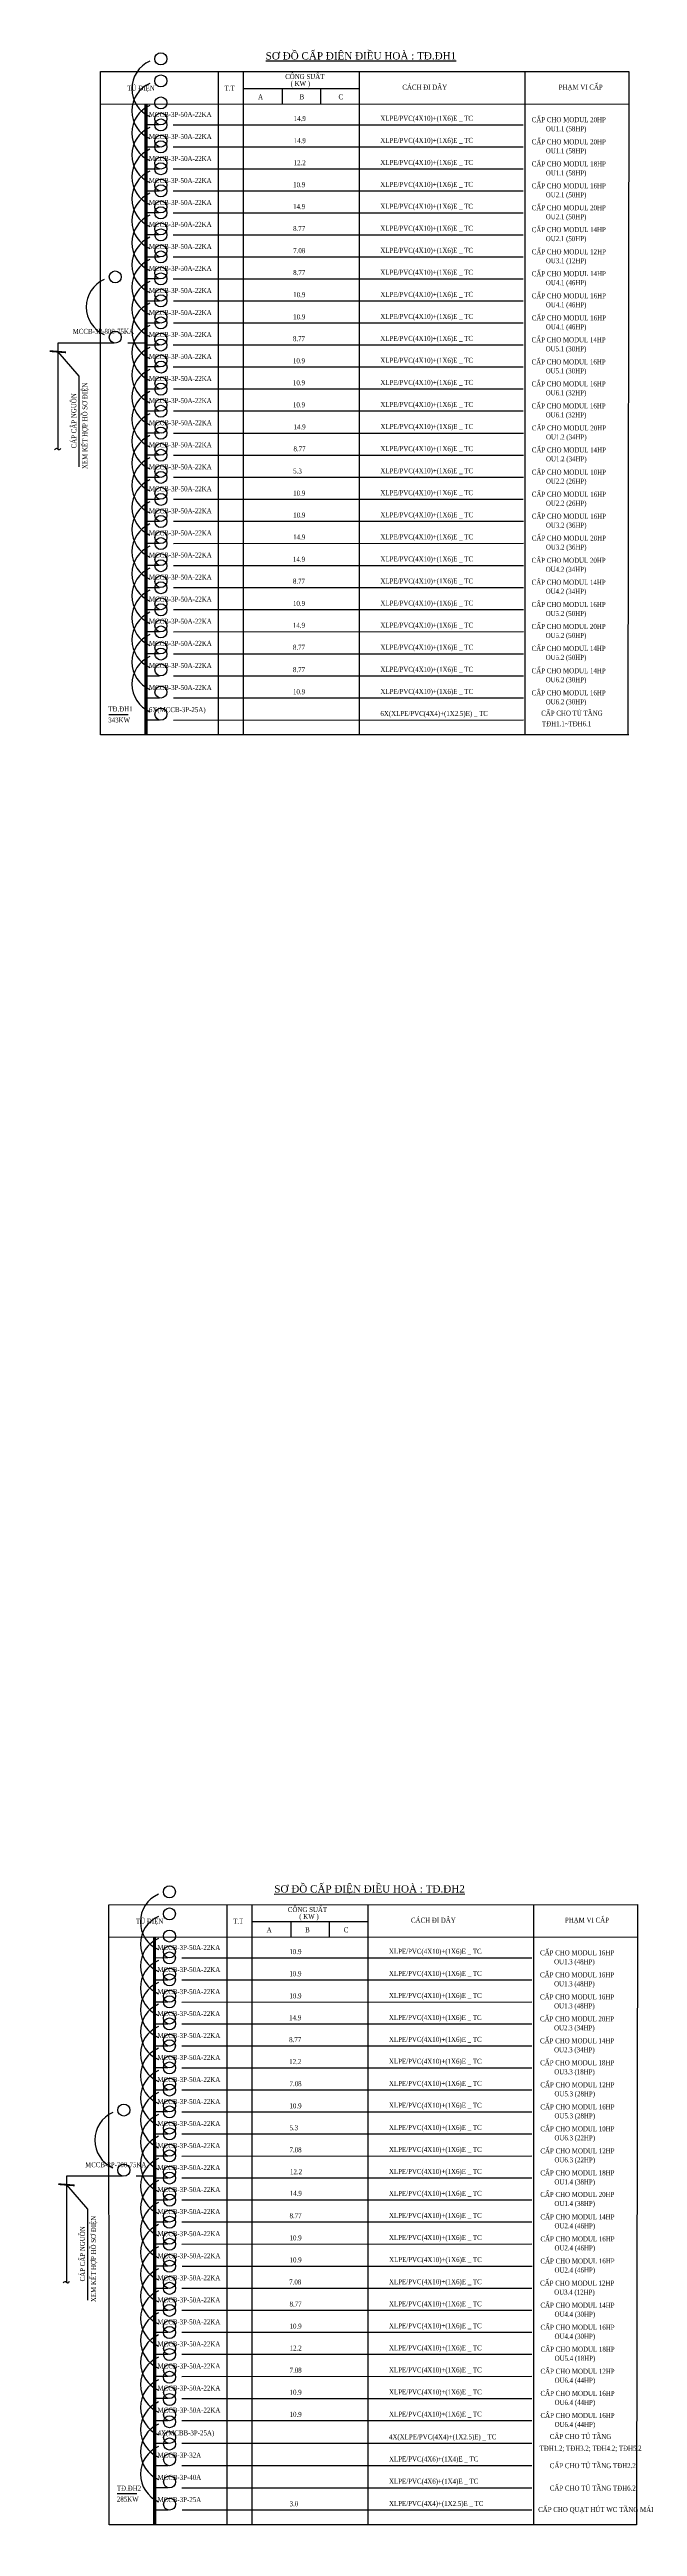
# Model space of a CAD drawing. Header units: millimetres. Extents: x 173893 to 258446, y -176540 to -123824.
# Drawn here: x 173893 to 177411, y -175747 to -160928 of the extents above; entities that cross this region are included whole.
import ezdxf

# ---------------------------------------------------------------- set-up
doc = ezdxf.new("R2010")
doc.units = ezdxf.units.MM
doc.header["$LTSCALE"] = 3
for name, color, linetype in [('AC.Panasonic.Power', 1, 'Continuous'), ('AC.Panasonic.TEXT', 7, 'Continuous'), ('CTAC', 4, 'Continuous'), ('DAY', 1, 'Continuous'), ('E-TEXT', 3, 'Continuous'), ('m', 253, 'Continuous')]:
    doc.layers.add(name, color=color, linetype=linetype)
doc.styles.add('q1', font='vntimeh.shx', dxfattribs={"height": 220})
doc.styles.add('Vnsimli', font='vnsimli.shx', dxfattribs={"width": 0.7, "bigfont": 'vns.shx'})
doc.dimstyles.new('1-1', dxfattribs={"dimscale": 100, "dimtxt": 2.5, "dimasz": 1, "dimexe": 1, "dimexo": 0, "dimgap": 0.5, "dimtad": 1, "dimdec": 0, "dimzin": 0, "dimdsep": 46, "dimtxsty": 'Vnsimli', "dimblk": 'ARCHTICK', "dimcen": 0.09, "dimdle": 1, "dimclrd": 256, "dimclre": 256, "dimclrt": 3, "dimadec": 0, "dimazin": 0, "dimtfac": 1, "dimtdec": 0, "dimtix": 1, "dimtofl": 0, "dimtmove": 0, "dimatfit": 3, "dimldrblk": 'ARCHTICK', "dimfxl": 1, "dimtolj": 1, "dimtzin": 0, "dimarcsym": 0})

# ---------------------------------------------------------------- blocks, each defined once
blk = doc.blocks.new('_ARCHTICK')
at = {"color": 0, "linetype": 'ByBlock', "const_width": 0.15}
blk.add_lwpolyline([(-0.5, -0.5), (0.5, 0.5)], dxfattribs=at)

msp = doc.modelspace()

# ---------------------------------------------------------------- linework, layer by layer
at = {"color": 3, "linetype": 'Continuous'}
for p, q in [((174197.25, -161059.87), (177359.65, -161059.31)), ((174198.05, -165028.23), (174197.25, -161059.87)), ((174905.05, -165028.11), (174904.38, -161059.76)), ((175054.74, -165028.09), (175053.9, -161059.73)), ((175746.08, -161059.6), (175746.92, -165027.96)), ((176739.92, -165027.78), (176738.86, -161059.42)), ((177359.65, -161059.31), (177354.27, -165027.67)), ((175053.92, -161160), (175746.1, -161159.87)), ((175284.65, -161159.95), (175284.66, -161253.32)), ((175515.37, -161159.91), (175515.39, -161253.28)), ((174197.29, -161253.5), (177359.68, -161252.94)), ((174248.73, -172026.98), (177411.12, -172026.4)), ((174249.4, -175737.6), (174248.73, -172026.98)), ((174956.4, -175737.47), (174955.85, -172026.85)), ((175106.1, -175737.45), (175105.37, -172026.82)), ((175797.56, -172026.7), (175798.28, -175737.32)), ((176791.27, -175737.14), (176790.34, -172026.51)), ((177411.12, -172026.4), (177405.62, -175737.03)), ((175105.39, -172127.09), (175797.57, -172126.96)), ((175336.12, -172127.05), (175336.14, -172220.41)), ((175566.85, -172127.01), (175566.86, -172220.37)), ((174248.76, -172220.61), (177411.16, -172220.04))]:
    msp.add_line(p, q, dxfattribs=at)
at = {"color": 3, "ltscale": 50}
for p, q in [((177360.48, -165027.66), (174198.05, -165028.23)), ((177405.62, -175737.03), (174249.4, -175737.6))]:
    msp.add_line(p, q, dxfattribs=at)
at = {"layer": 'AC.Panasonic.Power', "linetype": 'Continuous'}
for p, q in [((174550.05, -161378.79), (174470.2, -161378.81)), ((174633.69, -161377.85), (176727.72, -161377.49)), ((174550.24, -161510.92), (174470.39, -161510.93)), ((174633.88, -161509.98), (176727.91, -161509.61)), ((174550.26, -161643.04), (174470.41, -161643.06)), ((174633.9, -161642.11), (176727.93, -161641.74)), ((174550.05, -161774.29), (174470.2, -161774.3)), ((174633.69, -161773.35), (176727.72, -161772.98)), ((174550.15, -161905.53), (174470.3, -161905.54)), ((174633.79, -161904.59), (176727.82, -161904.22)), ((174550.17, -162036.77), (174470.32, -162036.78)), ((174633.81, -162035.83), (176727.84, -162035.46)), ((174550.36, -162168.9), (174470.51, -162168.91)), ((174634, -162167.96), (176728.03, -162167.59)), ((174550.22, -162300.14), (174470.37, -162300.15)), ((174633.86, -162299.2), (176727.89, -162298.83)), ((174550.41, -162432.26), (174470.56, -162432.28)), ((174550.43, -162564.39), (174470.58, -162564.4)), ((174634.05, -162431.32), (176728.08, -162430.96)), ((174634.07, -162563.45), (176728.1, -162563.08)), ((174277.41, -162684.46), (173942.99, -162684.52)), ((173942.99, -162684.52), (173943.1, -163318.49)), ((174361.02, -162682.69), (174460.92, -162682.67)), ((174550.22, -162695.63), (174470.37, -162695.64)), ((174633.86, -162694.69), (176727.89, -162694.32)), ((174550.31, -162826.87), (174470.46, -162826.89)), ((174633.95, -162825.93), (176727.98, -162825.57)), ((174550.51, -162959), (174470.65, -162959.01)), ((174634.15, -162958.06), (176728.17, -162957.69)), ((174550.53, -163091.12), (174470.68, -163091.14)), ((174634.17, -163090.18), (176728.2, -163089.82)), ((174551.1, -163223.25), (174471.25, -163223.26)), ((174634.74, -163222.31), (176728.77, -163221.94)), ((174550.58, -163355.37), (174470.73, -163355.39)), ((174634.22, -163354.44), (176728.25, -163354.07)), ((174550.6, -163487.5), (174470.75, -163487.51)), ((174634.24, -163486.56), (176728.27, -163486.19)), ((174550.46, -163618.74), (174470.61, -163618.76)), ((174550.65, -163750.87), (174470.8, -163750.88)), ((174634.1, -163617.8), (176728.13, -163617.44)), ((174634.29, -163749.93), (176728.32, -163749.56)), ((174550.67, -163882.99), (174470.82, -163883.01)), ((174634.31, -163882.05), (176728.34, -163881.69)), ((174550.7, -164015.12), (174470.85, -164015.13)), ((174634.34, -164014.18), (176728.37, -164013.81)), ((174550.72, -164147.24), (174470.87, -164147.26)), ((174634.36, -164146.3), (176728.39, -164145.94)), ((174550.75, -164279.37), (174470.9, -164279.38)), ((174634.39, -164278.43), (176728.42, -164278.06)), ((174550.77, -164411.49), (174470.92, -164411.51)), ((174634.41, -164410.56), (176728.44, -164410.19)), ((174550.79, -164543.62), (174470.94, -164543.63)), ((174634.43, -164542.68), (176728.46, -164542.31)), ((174550.82, -164675.74), (174470.97, -164675.76)), ((174634.46, -164674.81), (176728.49, -164674.44)), ((174550.84, -164807.87), (174470.99, -164807.88)), ((174550.87, -164940), (174471.02, -164940.01)), ((174634.48, -164806.93), (176728.51, -164806.56)), ((174634.51, -164939.06), (176728.54, -164938.69)), ((174601.52, -172345.9), (174521.67, -172345.92)), ((174685.16, -172344.96), (176779.19, -172344.58)), ((174601.72, -172478.03), (174521.86, -172478.04)), ((174685.36, -172477.09), (176779.38, -172476.71)), ((174601.74, -172610.15), (174521.89, -172610.17)), ((174685.38, -172609.21), (176779.41, -172608.83)), ((174601.53, -172741.39), (174521.68, -172741.41)), ((174685.17, -172740.46), (176779.2, -172740.07)), ((174601.62, -172872.64), (174521.77, -172872.65)), ((174685.26, -172871.7), (176779.29, -172871.32)), ((174601.64, -173003.88), (174521.79, -173003.89)), ((174685.28, -173002.94), (176779.31, -173002.56)), ((174601.84, -173136), (174521.98, -173136.02)), ((174685.48, -173135.07), (176779.5, -173134.68)), ((174601.69, -173267.25), (174521.84, -173267.26)), ((174685.33, -173266.31), (176779.36, -173265.93)), ((174601.88, -173399.37), (174522.03, -173399.39)), ((174601.91, -173531.5), (174522.06, -173531.51)), ((174685.52, -173398.43), (176779.55, -173398.05)), ((174685.55, -173530.56), (176779.58, -173530.18)), ((174328.88, -173651.57), (173994.46, -173651.63)), ((173994.46, -173651.63), (173994.58, -174285.6)), ((174412.49, -173649.8), (174512.4, -173649.78)), ((174601.7, -173662.74), (174521.84, -173662.75)), ((174685.34, -173661.8), (176779.36, -173661.42)), ((174601.79, -173793.98), (174521.94, -173793.99)), ((174685.43, -173793.04), (176779.46, -173792.66)), ((174601.98, -173926.11), (174522.13, -173926.12)), ((174685.62, -173925.17), (176779.65, -173924.79)), ((174602, -174058.23), (174522.15, -174058.25)), ((174685.64, -174057.29), (176779.67, -174056.91)), ((174602.58, -174190.36), (174522.72, -174190.37)), ((174686.22, -174189.42), (176780.25, -174189.04)), ((174602.05, -174322.48), (174522.2, -174322.5)), ((174685.69, -174321.54), (176779.72, -174321.16)), ((174602.08, -174454.61), (174522.23, -174454.62)), ((174685.72, -174453.67), (176779.75, -174453.29)), ((174601.93, -174585.85), (174522.08, -174585.86)), ((174602.12, -174717.97), (174522.27, -174717.99)), ((174685.57, -174584.91), (176779.6, -174584.53)), ((174685.76, -174717.04), (176779.79, -174716.65)), ((174602.15, -174850.1), (174522.3, -174850.11)), ((174685.79, -174849.16), (176779.82, -174848.78)), ((174602.17, -174982.23), (174522.32, -174982.24)), ((174685.81, -174981.29), (176779.84, -174980.91)), ((174602.2, -175114.35), (174522.35, -175114.37)), ((174685.84, -175113.41), (176779.87, -175113.03)), ((174602.15, -175250.34), (174522.3, -175250.36)), ((174685.79, -175249.41), (176779.82, -175249.02)), ((174602.17, -175383.35), (174522.32, -175383.37)), ((174685.81, -175382.41), (176779.84, -175382.03)), ((174602.2, -175516.36), (174522.35, -175516.38)), ((174685.84, -175515.42), (176779.87, -175515.04)), ((174602.22, -175649.37), (174522.37, -175649.38)), ((174685.86, -175648.43), (176779.89, -175648.05))]:
    msp.add_line(p, q, dxfattribs=at)
at = {"layer": 'AC.Panasonic.Power', "linetype": 'Continuous', "const_width": 18.93}
for points in [[(174470.14, -161253.45), (174470.85, -165028.18)], [(174521.61, -172220.56), (174522.21, -175737.55)]]:
    msp.add_lwpolyline(points, dxfattribs=at)
at = {"layer": 'CTAC'}
for p, q in [((174247.37, -164905.9), (174364.13, -164905.88)), ((174298.7, -175550.7), (174415.46, -175550.68))]:
    msp.add_line(p, q, dxfattribs=at)
at = {"layer": 'DAY', "color": 6, "linetype": 'Continuous'}
for points in [[(173923.64, -163321.62), (173934.51, -163313.48), (173949.73, -163322.17), (173961.69, -163311.85)], [(173975.12, -174288.73), (173985.99, -174280.58), (174001.21, -174289.27), (174013.16, -174278.96)]]:
    msp.add_spline(points, degree=3, dxfattribs=at)
at = {"layer": 'E-TEXT', "color": 2}
for centre in [(174559.16, -160983.1), (174559.35, -161115.23), (174559.37, -161247.35), (174559.16, -161378.6), (174559.23, -161342.76), (174559.26, -161509.84), (174559.42, -161474.89), (174559.28, -161641.08), (174559.44, -161607.01), (174559.23, -161738.25), (174559.47, -161773.2), (174559.32, -161869.5), (174559.33, -161904.45), (174559.35, -162000.74), (174559.52, -162036.57), (174559.54, -162132.86), (174286.5, -162288.38), (174559.33, -162299.94), (174559.39, -162264.11), (174559.54, -162168.7), (174559.42, -162431.18), (174559.58, -162396.23), (174559.61, -162528.36), (174559.61, -162563.31), (174286.57, -162648.04), (174559.4, -162659.6), (174559.64, -162695.43), (174559.49, -162790.84), (174560.21, -162827.56), (174559.68, -162922.97), (174559.69, -162959.68), (174559.7, -163055.09), (174559.71, -163091.81), (174560.28, -163187.22), (174559.57, -163223.05), (174559.75, -163319.34), (174559.76, -163355.18), (174559.78, -163451.47), (174559.78, -163487.3), (174559.63, -163582.71), (174559.81, -163619.43), (174559.83, -163714.84), (174559.83, -163751.55), (174559.85, -163846.96), (174559.86, -163883.68), (174559.87, -163979.09), (174559.88, -164015.8), (174559.9, -164111.21), (174559.9, -164147.93), (174559.92, -164243.34), (174559.93, -164280.05), (174559.95, -164375.46), (174559.95, -164412.18), (174559.97, -164507.59), (174559.98, -164544.3), (174559.99, -164639.71), (174560.02, -164771.84), (174560.04, -164903.96), (174610.63, -171950.21), (174610.82, -172082.34), (174610.85, -172214.46), (174610.64, -172345.7), (174610.7, -172309.87), (174610.73, -172476.95), (174610.89, -172442), (174610.75, -172608.19), (174610.91, -172574.12), (174610.7, -172705.36), (174610.95, -172740.31), (174610.8, -172836.61), (174610.8, -172871.55), (174610.82, -172967.85), (174610.99, -173003.68), (174611.01, -173099.97), (174337.97, -173255.48), (174610.8, -173267.05), (174610.87, -173231.21), (174611.02, -173135.81), (174610.9, -173398.29), (174611.06, -173363.34), (174611.08, -173495.47), (174611.09, -173530.42), (174338.04, -173615.14), (174610.87, -173626.71), (174611.11, -173662.54), (174610.96, -173757.95), (174611.69, -173794.67), (174611.16, -173890.07), (174611.16, -173926.79), (174611.18, -174022.2), (174611.19, -174058.92), (174611.75, -174154.33), (174611.04, -174190.16), (174611.23, -174286.45), (174611.23, -174322.28), (174611.25, -174418.58), (174611.26, -174454.41), (174611.11, -174549.82), (174611.28, -174586.54), (174611.3, -174681.94), (174611.31, -174718.66), (174611.26, -174854.65), (174611.32, -174814.07), (174611.28, -174987.66), (174611.35, -174946.19), (174611.31, -175120.67), (174611.37, -175078.32), (174611.32, -175214.31), (174611.33, -175253.68), (174611.35, -175347.32), (174611.37, -175480.33), (174611.4, -175613.34)]:
    msp.add_circle(centre, 35.97, dxfattribs=at)
for centre in [(174565.78, -161162.93), (174565.98, -161295.06), (174566, -161427.18), (174565.79, -161558.42), (174565.88, -161689.67), (174565.91, -161820.91), (174566.1, -161953.03), (174565.95, -162084.27), (174566.14, -162216.4), (174566.17, -162348.53), (174293.13, -162468.2), (174565.96, -162479.77), (174566.05, -162611.01), (174566.24, -162743.14), (174566.26, -162875.26), (174566.84, -163007.39), (174566.31, -163139.51), (174566.34, -163271.64), (174566.19, -163402.88), (174566.39, -163535), (174566.41, -163667.13), (174566.43, -163799.26), (174566.46, -163931.38), (174566.48, -164063.51), (174566.51, -164195.63), (174566.53, -164327.76), (174566.55, -164459.88), (174566.58, -164592.01), (174566.6, -164724.13), (174617.26, -172130.04), (174617.45, -172262.16), (174617.47, -172394.29), (174617.26, -172525.53), (174617.36, -172656.77), (174617.38, -172788.02), (174617.57, -172920.14), (174617.43, -173051.38), (174617.62, -173183.51), (174617.64, -173315.63), (174344.6, -173435.31), (174617.43, -173446.88), (174617.52, -173578.12), (174617.72, -173710.24), (174617.74, -173842.37), (174618.31, -173974.49), (174617.79, -174106.62), (174617.81, -174238.75), (174617.67, -174369.99), (174617.86, -174502.11), (174617.88, -174634.24), (174617.91, -174766.36), (174617.93, -174898.49), (174617.88, -175034.48), (174617.91, -175167.49), (174617.93, -175300.5), (174617.96, -175433.51)]:
    msp.add_arc(centre, 180.48, 113.69685, 246.324083, dxfattribs=at)

# ---------------------------------------------------------------- texts
at = {"layer": 'AC.Panasonic.TEXT', "color": 4, "linetype": 'Continuous', "style": 'q1'}
for s, p in [('%%Us¬ ®å cÊp ®iÖn ®iÒu hoµ : T®.®h1', (175186.62, -160987.29)), ('%%Us¬ ®å cÊp ®iÖn ®iÒu hoµ : T®.®h2', (175238.09, -171954.38))]:
    msp.add_text(s, height=43.9692, rotation=0.010467, dxfattribs=at).set_placement(p)
at = {"layer": 'AC.Panasonic.TEXT', "color": 4, "linetype": 'Continuous', "style": 'q1', "width": 0.75}
for s, rotation, p in [('c«ng suÊt', 0.010467, (175303.18, -161103.99)), ('tñ ®iÖn', 0.010467, (174358.95, -161173.31)), ('t.t', 0.010467, (174940.36, -161173.22)), ('A', 0.010467, (175141.04, -161225.38)), ('( kw )', 0.010467, (175335.63, -161145.49)), ('B', 0.010467, (175389.67, -161225.34)), ('C', 0.010467, (175622.19, -161225.3)), ('c¸ch ®i d©y', 0.010467, (176004.41, -161167.82)), ('ph¹m vi cÊp ', 0.010467, (176939.85, -161167.44)), ('mCcb-3p-50a-22ka', 0.010467, (174487.25, -161330.67)), ('14.9', 0.010467, (175354.32, -161355.65)), ('xlpe/PVC(4x10)+(1X6)E _ tc', 0.010467, (175872.47, -161353.89)), ('cÊp cho modul 20hp', 0.010467, (176778.61, -161362.22)), ('mCcb-3p-50a-22ka', 0.010467, (174487.45, -161462.8)), ('14.9', 0.010467, (175354.34, -161487.77)), ('xlpe/PVC(4x10)+(1X6)E _ tc', 0.010467, (175872.66, -161486.02)), ('cÊp cho modul 20hp', 0.010467, (176778.63, -161494.34)), ('Ou1.1 (58hp)', 0.010467, (176862.9, -161416.52)), ('Ou1.1 (58hp)', 0.010467, (176862.92, -161548.65)), ('mCcb-3p-50a-22ka', 0.010467, (174487.47, -161594.92)), ('12.2', 0.010467, (175354.37, -161619.9)), ('xlpe/PVC(4x10)+(1X6)E _ tc', 0.010467, (175872.68, -161618.14)), ('cÊp cho modul 18hp', 0.010467, (176778.82, -161626.47)), ('Ou1.1 (58hp)', 0.010467, (176862.95, -161680.77)), ('mCcb-3p-50a-22ka', 0.010467, (174487.26, -161726.17)), ('mCcb-3p-50a-22ka', 0.010467, (174487.35, -161857.41)), ('10.9', 0.010467, (175350.77, -161751.14)), ('xlpe/PVC(4x10)+(1X6)E _ tc', 0.010467, (175872.47, -161749.38)), ('cÊp cho modul 16hp', 0.010467, (176778.61, -161757.71)), ('Ou2.1 (50hp)', 0.010467, (176862.69, -161811.54)), ('mCcb-3p-50a-22ka', 0.010467, (174487.37, -161988.65)), ('14.9', 0.010467, (175350.56, -161882.38)), ('xlpe/PVC(4x10)+(1X6)E _ tc', 0.010467, (175872.56, -161880.63)), ('cÊp cho modul 20hp', 0.010467, (176778.4, -161888.95)), ('Ou2.1 (50hp)', 0.010467, (176862.71, -161942.78)), ('mCcb-3p-50a-22ka', 0.010467, (174487.57, -162120.78)), ('8.77', 0.010467, (175350.65, -162013.62)), ('7.08', 0.010467, (175351.08, -162145.75)), ('xlpe/PVC(4x10)+(1X6)E _ tc', 0.010467, (175872.59, -162011.87)), ('xlpe/PVC(4x10)+(1X6)E _ tc', 0.010467, (175872.78, -162143.99)), ('cÊp cho modul 14hp', 0.010467, (176778.49, -162020.19)), ('cÊp cho modul 12hp', 0.010467, (176778.92, -162152.32)), ('Ou2.1 (50hp)', 0.010467, (176862.74, -162074.02)), ('mCcb-3p-50a-22ka', 0.010467, (174487.42, -162252.02)), ('8.77', 0.010467, (175350.94, -162276.99)), ('xlpe/PVC(4x10)+(1X6)E _ tc', 0.010467, (175872.63, -162275.24)), ('cÊp cho modul 14hp', 0.010467, (176778.77, -162283.56)), ('Ou3.1 (12hp)', 0.010467, (176863.07, -162206.14)), ('mCcb-3p-50a-22ka', 0.010467, (174487.61, -162384.14)), ('10.9', 0.010467, (175351.13, -162409.12)), ('xlpe/PVC(4x10)+(1X6)E _ tc', 0.010467, (175872.83, -162407.36)), ('cÊp cho modul 16hp', 0.010467, (176778.97, -162415.69)), ('Ou4.1 (46hp)', 0.010467, (176863.02, -162337.39)), ('mCcb-3p-50a-22ka', 0.010467, (174487.64, -162516.27)), ('10.9', 0.010467, (175351.15, -162541.24)), ('xlpe/PVC(4x10)+(1X6)E _ tc', 0.010467, (175872.85, -162539.49)), ('cÊp cho modul 16hp', 0.010467, (176778.99, -162547.81)), ('Ou4.1 (46hp)', 0.010467, (176863.04, -162469.51)), ('mCcb-3p-50a-22ka', 0.010467, (174487.43, -162647.51)), ('8.77', 0.010467, (175349.59, -162672.48)), ('xlpe/PVC(4x10)+(1X6)E _ tc', 0.010467, (175872.64, -162670.73)), ('cÊp cho modul 14hp', 0.010467, (176777.42, -162679.05)), ('Ou5.1 (30hp)', 0.010467, (176861.67, -162732.88)), ('Ou4.1 (46hp)', 0.010467, (176863.07, -162601.64)), ('mCcb-3p-50a-22ka', 0.010467, (174487.52, -162778.75)), ('10.9', 0.010467, (175349.78, -162804.61)), ('xlpe/PVC(4x10)+(1X6)E _ tc', 0.010467, (175872.73, -162801.97)), ('cÊp cho modul 16hp', 0.010467, (176777.61, -162811.18)), ('Ou5.1 (30hp)', 0.010467, (176861.69, -162865.01)), ('xem kÕt hîp hå s¬ ®iÖn', 90.010467, (174119.47, -163437.62)), ('mCcb-3p-50a-22ka', 0.010467, (174487.71, -162910.88)), ('mCcb-3p-50a-22ka', 0.010467, (174487.73, -163043)), ('10.9', 0.010467, (175349.8, -162935.85)), ('xlpe/PVC(4x10)+(1X6)E _ tc', 0.010467, (175872.92, -162934.1)), ('cÊp cho modul 16hp', 0.010467, (176777.64, -162942.42)), ('Ou6.1 (32hp)', 0.010467, (176861.72, -162996.25)), ('c¸p cÊp nguån', 90.010467, (174053.59, -163314.1)), ('mCcb-3p-50a-22ka', 0.010467, (174488.31, -163175.13)), ('10.9', 0.010467, (175349.82, -163067.98)), ('xlpe/PVC(4x10)+(1X6)E _ tc', 0.010467, (175872.95, -163066.22)), ('cÊp cho modul 16hp', 0.010467, (176777.66, -163074.55)), ('Ou6.1 (32hp)', 0.010467, (176861.74, -163128.37)), ('mCcb-3p-50a-22ka', 0.010467, (174487.78, -163307.25)), ('8.77', 0.010467, (175352.97, -163331.34)), ('14.9', 0.010467, (175353.47, -163200.1)), ('xlpe/PVC(4x10)+(1X6)E _ tc', 0.010467, (175872.99, -163330.47)), ('xlpe/PVC(4x10)+(1X6)E _ tc', 0.010467, (175873.52, -163198.35)), ('cÊp cho modul 14hp', 0.010467, (176779.16, -163337.91)), ('cÊp cho modul 20hp', 0.010467, (176779.66, -163206.67)), ('Ou1.2 (34hp)', 0.010467, (176863.97, -163260.5)), ('mCcb-3p-50a-22ka', 0.010467, (174487.81, -163439.38)), ('5.3', 0.010467, (175351.32, -163464.35)), ('xlpe/PVC(4x10)+(1X6)E _ tc', 0.010467, (175873.02, -163462.6)), ('cÊp cho modul 10hp', 0.010467, (176779.16, -163470.92)), ('Ou1.2 (34hp)', 0.010467, (176864, -163391.74)), ('mCcb-3p-50a-22ka', 0.010467, (174487.66, -163570.62)), ('10.9', 0.010467, (175351.34, -163596.48)), ('xlpe/PVC(4x10)+(1X6)E _ tc', 0.010467, (175872.88, -163593.84)), ('cÊp cho modul 16hp', 0.010467, (176779.18, -163603.05)), ('Ou2.2 (26hp)', 0.010467, (176863.31, -163524.75)), ('mCcb-3p-50a-22ka', 0.010467, (174487.85, -163702.75)), ('10.9', 0.010467, (175351.37, -163727.72)), ('xlpe/PVC(4x10)+(1X6)E _ tc', 0.010467, (175873.07, -163725.96)), ('cÊp cho modul 16hp', 0.010467, (176779.21, -163734.29)), ('Ou2.2 (26hp)', 0.010467, (176863.33, -163656.87)), ('mCcb-3p-50a-22ka', 0.010467, (174487.88, -163834.87)), ('14.9', 0.010467, (175351.23, -163858.96)), ('xlpe/PVC(4x10)+(1X6)E _ tc', 0.010467, (175872.92, -163858.09)), ('cÊp cho modul 20hp', 0.010467, (176779.06, -163865.53)), ('Ou3.2 (36hp)', 0.010467, (176863.36, -163788.12)), ('Ou3.2 (36hp)', 0.010467, (176863.38, -163919.36)), ('mCcb-3p-50a-22ka', 0.010467, (174487.9, -163967)), ('14.9', 0.010467, (175349.83, -163991.97)), ('xlpe/PVC(4x10)+(1X6)E _ tc', 0.010467, (175873.11, -163990.22)), ('cÊp cho modul 20hp', 0.010467, (176777.59, -163998.54)), ('Ou4.2 (34hp)', 0.010467, (176861.91, -164052.37)), ('mCcb-3p-50a-22ka', 0.010467, (174487.93, -164099.12)), ('8.77', 0.010467, (175349.85, -164123.21)), ('xlpe/PVC(4x10)+(1X6)E _ tc', 0.010467, (175873.14, -164122.34)), ('cÊp cho modul 14hp', 0.010467, (176777.69, -164129.78)), ('Ou4.2 (34hp)', 0.010467, (176861.93, -164183.61)), ('mCcb-3p-50a-22ka', 0.010467, (174487.95, -164231.25)), ('mCcb-3p-50a-22ka', 0.010467, (174487.98, -164363.37)), ('10.9', 0.010467, (175350.04, -164256.22)), ('xlpe/PVC(4x10)+(1X6)E _ tc', 0.010467, (175873.16, -164254.47)), ('cÊp cho modul 16hp', 0.010467, (176777.88, -164262.79)), ('Ou5.2 (50hp)', 0.010467, (176861.96, -164316.62)), ('mCcb-3p-50a-22ka', 0.010467, (174488, -164495.5)), ('8.77', 0.010467, (175349.92, -164518.71)), ('14.9', 0.010467, (175349.83, -164387.47)), ('xlpe/PVC(4x10)+(1X6)E _ tc', 0.010467, (175873.19, -164386.59)), ('xlpe/PVC(4x10)+(1X6)E _ tc', 0.010467, (175873.21, -164518.72)), ('cÊp cho modul 20hp', 0.010467, (176777.67, -164394.04)), ('cÊp cho modul 14hp', 0.010467, (176777.76, -164525.28)), ('Ou5.2 (50hp)', 0.010467, (176861.98, -164447.86)), ('mCcb-3p-50a-22ka', 0.010467, (174488.02, -164627.62)), ('8.77', 0.010467, (175349.95, -164652.6)), ('xlpe/PVC(4x10)+(1X6)E _ tc', 0.010467, (175873.24, -164650.84)), ('cÊp cho modul 14hp', 0.010467, (176777.78, -164659.17)), ('Ou5.2 (50hp)', 0.010467, (176862.01, -164579.1)), ('mCcb-3p-50a-22ka', 0.010467, (174488.05, -164759.75)), ('10.9', 0.010467, (175350.14, -164784.72)), ('xlpe/PVC(4x10)+(1X6)E _ tc', 0.010467, (175873.26, -164782.97)), ('cÊp cho modul 16hp', 0.010467, (176777.98, -164791.29)), ('Ou6.2 (30hp)', 0.010467, (176862.03, -164712.99)), ('T®.®h1', 0.010467, (174244.7, -164887.96)), ('343kw', 0.010467, (174244.7, -164953.75)), ('6x(mCcb-3p-25a)', 0.010467, (174488.07, -164891.88)), ('6x(xlpe/PVC(4x4)+(1X2.5)E) _ tc', 0.010467, (175873.28, -164915.09)), ('cÊp cho tñ tÇng ', 0.010467, (176835.4, -164913.25)), ('Ou6.2 (30hp)', 0.010467, (176862.05, -164845.12)), ('t®h1.1~t®h6.1', 0.010467, (176839.81, -164976.3)), ('c«ng suÊt', 0.010467, (175319.42, -172071.08)), ('tñ ®iÖn', 0.010467, (174410.42, -172140.42)), ('t.t', 0.010467, (174991.83, -172140.32)), ('A', 0.010467, (175192.51, -172192.47)), ('( kw )', 0.010467, (175387.1, -172112.58)), ('B', 0.010467, (175423.24, -172192.43)), ('C', 0.010467, (175653.97, -172192.39)), ('c¸ch ®i d©y', 0.010467, (176055.88, -172134.91)), ('ph¹m vi cÊp ', 0.010467, (176977.12, -172133.91)), ('mCcb-3p-50a-22ka', 0.010467, (174538.73, -172297.78)), ('10.9', 0.010467, (175328.64, -172322.74)), ('xlpe/PVC(4x10)+(1X6)E _ tc', 0.010467, (175923.94, -172320.98)), ('cÊp cho modul 16hp', 0.010467, (176828.23, -172329.31)), ('mCcb-3p-50a-22ka', 0.010467, (174538.92, -172429.91)), ('10.9', 0.010467, (175328.67, -172454.87)), ('xlpe/PVC(4x10)+(1X6)E _ tc', 0.010467, (175924.13, -172453.11)), ('cÊp cho modul 16hp', 0.010467, (176828.25, -172461.44)), ('Ou1.3 (48hp)', 0.010467, (176912.38, -172383.14)), ('Ou1.3 (48hp)', 0.010467, (176912.4, -172515.26)), ('mCcb-3p-50a-22ka', 0.010467, (174538.94, -172562.03)), ('10.9', 0.010467, (175328.69, -172586.99)), ('xlpe/PVC(4x10)+(1X6)E _ tc', 0.010467, (175924.16, -172585.24)), ('cÊp cho modul 16hp', 0.010467, (176828.28, -172593.56)), ('Ou1.3 (48hp)', 0.010467, (176912.43, -172647.39)), ('mCcb-3p-50a-22ka', 0.010467, (174538.73, -172693.27)), ('mCcb-3p-50a-22ka', 0.010467, (174538.83, -172824.52)), ('14.9', 0.010467, (175326.83, -172718.23)), ('xlpe/PVC(4x10)+(1X6)E _ tc', 0.010467, (175923.94, -172716.48)), ('cÊp cho modul 20hp', 0.010467, (176828.06, -172724.8)), ('Ou2.3 (34hp)', 0.010467, (176912.38, -172778.63)), ('mCcb-3p-50a-22ka', 0.010467, (174538.85, -172955.76)), ('8.77', 0.010467, (175326.92, -172849.48)), ('xlpe/PVC(4x10)+(1X6)E _ tc', 0.010467, (175924.04, -172847.72)), ('cÊp cho modul 14hp', 0.010467, (176828.16, -172856.05)), ('Ou2.3 (34hp)', 0.010467, (176912.4, -172909.87)), ('mCcb-3p-50a-22ka', 0.010467, (174539.04, -173087.88)), ('12.2', 0.010467, (175327.53, -172980.72)), ('7.08', 0.010467, (175329.15, -173112.84)), ('xlpe/PVC(4x10)+(1X6)E _ tc', 0.010467, (175924.06, -172978.96)), ('xlpe/PVC(4x10)+(1X6)E _ tc', 0.010467, (175924.25, -173111.09)), ('cÊp cho modul 18hp', 0.010467, (176828.9, -172987.29)), ('cÊp cho modul 12hp', 0.010467, (176830.39, -173119.41)), ('Ou3.3 (18hp)', 0.010467, (176913.02, -173041.59)), ('mCcb-3p-50a-22ka', 0.010467, (174538.9, -173219.13)), ('10.9', 0.010467, (175329.18, -173244.97)), ('xlpe/PVC(4x10)+(1X6)E _ tc', 0.010467, (175924.11, -173242.33)), ('cÊp cho modul 16hp', 0.010467, (176830.42, -173251.54)), ('Ou5.3 (28hp)', 0.010467, (176914.54, -173173.24)), ('mCcb-3p-50a-22ka', 0.010467, (174539.09, -173351.25)), ('5.3', 0.010467, (175329.2, -173376.21)), ('xlpe/PVC(4x10)+(1X6)E _ tc', 0.010467, (175924.3, -173374.45)), ('cÊp cho modul 10hp', 0.010467, (176830.44, -173382.78)), ('Ou5.3 (28hp)', 0.010467, (176914.56, -173305.36)), ('mCcb-3p-50a-22ka', 0.010467, (174539.11, -173483.38)), ('7.08', 0.010467, (175329.23, -173508.34)), ('xlpe/PVC(4x10)+(1X6)E _ tc', 0.010467, (175924.32, -173506.58)), ('cÊp cho modul 12hp', 0.010467, (176830.46, -173514.91)), ('Ou6.3 (22hp)', 0.010467, (176914.59, -173436.61)), ('mCcb-3p-50a-22ka', 0.010467, (174538.9, -173614.62)), ('12.2', 0.010467, (175332.39, -173639.58)), ('xlpe/PVC(4x10)+(1X6)E _ tc', 0.010467, (175924.11, -173637.82)), ('cÊp cho modul 18hp', 0.010467, (176830.25, -173646.15)), ('Ou1.4 (38hp)', 0.010467, (176914.38, -173700.45)), ('Ou6.3 (22hp)', 0.010467, (176914.61, -173568.73)), ('mCcb-3p-50a-22ka', 0.010467, (174538.99, -173745.86)), ('14.9', 0.010467, (175330.5, -173768.82)), ('xlpe/PVC(4x10)+(1X6)E _ tc', 0.010467, (175924.21, -173769.06)), ('cÊp cho modul 20hp', 0.010467, (176830.08, -173775.39)), ('Ou1.4 (38hp)', 0.010467, (176914.4, -173829.69)), ('xem kÕt hîp hå s¬ ®iÖn', 90.010467, (174170.94, -174404.73)), ('mCcb-3p-50a-22ka', 0.010467, (174539.18, -173877.99)), ('mCcb-3p-50a-22ka', 0.010467, (174539.21, -174010.11)), ('8.77', 0.010467, (175329.3, -173902.95)), ('xlpe/PVC(4x10)+(1X6)E _ tc', 0.010467, (175924.4, -173901.19)), ('cÊp cho modul 14hp', 0.010467, (176830.54, -173909.52)), ('Ou2.4 (46hp)', 0.010467, (176914.78, -173963.34)), ('c¸p cÊp nguån', 90.010467, (174105.07, -174281.21)), ('mCcb-3p-50a-22ka', 0.010467, (174539.78, -174142.24)), ('10.9', 0.010467, (175329.49, -174035.07)), ('xlpe/PVC(4x10)+(1X6)E _ tc', 0.010467, (175924.42, -174033.31)), ('cÊp cho modul 16hp', 0.010467, (176830.73, -174041.64)), ('Ou2.4 (46hp)', 0.010467, (176914.81, -174095.47)), ('mCcb-3p-50a-22ka', 0.010467, (174539.26, -174274.36)), ('7.08', 0.010467, (175327.35, -174299.32)), ('10.9', 0.010467, (175329.51, -174167.2)), ('xlpe/PVC(4x10)+(1X6)E _ tc', 0.010467, (175924.47, -174297.57)), ('xlpe/PVC(4x10)+(1X6)E _ tc', 0.010467, (175924.99, -174165.44)), ('cÊp cho modul 12hp', 0.010467, (176828.59, -174305.89)), ('cÊp cho modul 16hp', 0.010467, (176830.75, -174173.77)), ('Ou2.4 (46hp)', 0.010467, (176914.83, -174227.59)), ('mCcb-3p-50a-22ka', 0.010467, (174539.28, -174406.49)), ('8.77', 0.010467, (175329.39, -174431.45)), ('xlpe/PVC(4x10)+(1X6)E _ tc', 0.010467, (175924.49, -174429.69)), ('cÊp cho modul 14hp', 0.010467, (176830.63, -174438.02)), ('Ou3.4 (12hp)', 0.010467, (176912.74, -174359.72)), ('mCcb-3p-50a-22ka', 0.010467, (174539.14, -174537.73)), ('10.9', 0.010467, (175329.59, -174563.57)), ('xlpe/PVC(4x10)+(1X6)E _ tc', 0.010467, (175924.35, -174560.93)), ('cÊp cho modul 16hp', 0.010467, (176830.82, -174570.14)), ('Ou4.4 (30hp)', 0.010467, (176914.88, -174491.84)), ('mCcb-3p-50a-22ka', 0.010467, (174539.33, -174669.86)), ('12.2', 0.010467, (175330.03, -174694.81)), ('xlpe/PVC(4x10)+(1X6)E _ tc', 0.010467, (175924.54, -174693.06)), ('cÊp cho modul 18hp', 0.010467, (176831.4, -174701.38)), ('Ou4.4 (30hp)', 0.010467, (176914.9, -174623.97)), ('mCcb-3p-50a-22ka', 0.010467, (174539.35, -174801.98)), ('7.08', 0.010467, (175329.63, -174826.94)), ('xlpe/PVC(4x10)+(1X6)E _ tc', 0.010467, (175924.4, -174825.18)), ('cÊp cho modul 12hp', 0.010467, (176830.87, -174833.51)), ('Ou6.4 (44hp)', 0.010467, (176915.02, -174887.33)), ('Ou5.4 (18hp)', 0.010467, (176915.52, -174755.69)), ('mCcb-3p-50a-22ka', 0.010467, (174539.38, -174934.11)), ('10.9', 0.010467, (175329.66, -174959.07)), ('xlpe/PVC(4x10)+(1X6)E _ tc', 0.010467, (175924.59, -174957.31)), ('cÊp cho modul 16hp', 0.010467, (176830.9, -174965.64)), ('Ou6.4 (44hp)', 0.010467, (176915.04, -175019.46)), ('mCcb-3p-50a-22ka', 0.010467, (174539.4, -175066.23)), ('10.9', 0.010467, (175329.68, -175091.19)), ('xlpe/PVC(4x10)+(1X6)E _ tc', 0.010467, (175924.61, -175089.43)), ('cÊp cho modul 16hp', 0.010467, (176830.92, -175097.76)), ('Ou6.4 (44hp)', 0.010467, (176915.07, -175151.59)), ('4x(mCbB-3p-25a)', 0.010467, (174539.35, -175202.22)), ('mCcb-3p-32a', 0.010467, (174539.38, -175335.23)), ('4x(xlpe/PVC(4x4)+(1X2.5)E) _ tc', 0.010467, (175924.56, -175225.43)), ('t®h1.2; t®h3.2; t®h4.2; t®h5.2', 0.010467, (176825.6, -175293.92)), ('cÊp cho tñ tÇng ', 0.010467, (176886.69, -175223.58)), ('mCcb-3p-40a', 0.010467, (174539.4, -175468.24)), ('xlpe/PVC(4x6)+(1X4)E _ tc', 0.010467, (175924.59, -175358.44)), ('xlpe/PVC(4x6)+(1X4)E _ tc', 0.010467, (175924.61, -175491.44)), ('cÊp cho tñ tÇng T§H2.2', 0.010467, (176886.71, -175398.24)), ('T®.®h2', 0.010467, (174296.03, -175532.77)), ('285kw', 0.010467, (174296.03, -175598.53)), ('mCcb-3p-25a', 0.010467, (174539.43, -175601.25)), ('3.0', 0.010467, (175329.78, -175626.21)), ('xlpe/PVC(4x4)+(1X2.5)E _ tc', 0.010467, (175924.64, -175624.45)), ('cÊp cho tñ tÇng T§H6.2', 0.010467, (176886.73, -175532.49)), ('cÊp cho QU¹T HóT WC tÇng M¸I', 0.010467, (176816.95, -175660.62))]:
    msp.add_text(s, height=30, rotation=rotation, dxfattribs=at).set_placement(p)
at = {"layer": 'AC.Panasonic.TEXT', "color": 2, "linetype": 'Continuous', "style": 'q1', "width": 0.75}
for s, p in [('mccb-3p-800-75ka', (174031.6, -162628.64)), ('mccb-3p-700-75ka', (174106.07, -173597.5))]:
    msp.add_text(s, height=30, rotation=0.010467, dxfattribs=at).set_placement(p)

# ---------------------------------------------------------------- leaders
at = {"layer": 'm', "linetype": 'Continuous'}
for points in [[(173943, -162735.65), (174068.73, -162882.33), (174068.83, -163425.19)], [(173994.47, -173702.76), (174120.2, -173849.44), (174120.3, -174392.29)]]:
    msp.add_leader(points, dimstyle='1-1', override={"dimscale": 1, "dimasz": 70, "dimtad": 0}, dxfattribs=at)

doc.saveas('drawing.dxf')
